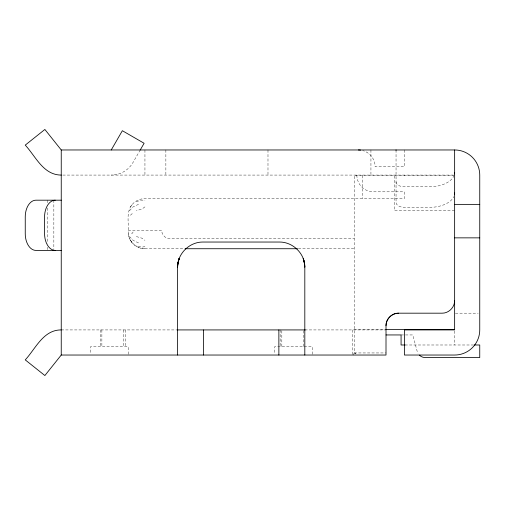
<?xml version="1.0" encoding="UTF-8"?>
<svg xmlns="http://www.w3.org/2000/svg" width="505" height="505" viewBox="0 0 505 505"><rect width="100%" height="100%" fill="white"/><g stroke="black" fill="none" stroke-linecap="round" stroke-linejoin="round"><path stroke-width="0.38" stroke-dasharray="2.52 1.89" d="M353.418 355.034L354.194 352.945L354.194 175.494L454.639 175.494M356.707 175.077L357.395 179.824L359.402 184.186L362.565 187.797A16.741 16.741 0 0 0 373.447 191.818L404.417 191.818L404.417 198.516L144.941 198.516C140.055 198.68 135.163 200.775 132.083 204.645C125.707 212.258 129.04 223.021 128.201 231.991C128.112 240.98 135.978 248.795 144.941 248.731L183.492 248.731M355.059 353.986L355.634 352.945L354.529 353.986M140.238 149.966L132.992 162.522A25.111 25.111 0 0 1 111.245 175.077M133.105 231.991L132.083 233.537L130.448 231.991M130.448 206.88L133.105 203.414M129.476 210.724L133.105 206.88L138.534 204.317M130.448 215.25L132.083 213.71L133.105 215.25M144.941 206.88L141.924 209.057L136.35 210.692M136.35 201.628L141.924 199.999L144.941 200.756M144.941 246.49L141.924 247.248L136.35 245.613M62.816 175.077L454.639 175.077M454.639 210.648L394.373 210.648L394.373 175.494M128.201 230.318L161.682 230.318A8.37 8.37 0 0 0 170.052 238.688L354.194 238.688M298.341 248.731L354.194 248.731M455.422 313.182L478.178 313.182M354.194 329.506L384.804 329.506M61.244 329.923L176.8 329.923M304.812 329.923L386.003 329.923M401.071 334.948L412.787 334.948L417.18 351.341A8.37 8.37 0 0 0 418.02 353.361M405.01 344.991L473.475 344.991M354.194 352.945L386.003 352.945M136.35 236.555L141.924 238.19L144.941 240.361M138.534 242.93L133.105 240.361L129.476 236.523M130.448 240.361L133.105 243.833M454.639 331.053L454.639 344.991M404.417 149.966L404.417 166.707L375.12 166.707A16.741 16.741 0 0 0 362.716 150.534M404.417 175.077L404.417 175.494M396.046 149.966L396.046 202.562A8.37 4.804 0 0 0 404.417 207.366L429.528 207.366A25.111 14.405 0 0 0 453.787 196.691M370.935 149.966L370.935 175.077M362.565 175.494L362.565 198.516M352.522 329.923L352.522 355.034M312.349 354.276L312.349 346.664L274.682 346.664L274.682 354.276M303.524 330.687L303.524 346.664M281.828 330.687L281.828 346.664M280.155 329.923L280.155 346.664M267.985 149.966L267.985 175.077M165.867 149.966L165.867 175.077M144.941 149.966L144.941 175.077M128.201 354.276L128.201 346.664L90.54 346.664L90.54 354.276M125.24 329.923L125.24 346.664M123.567 329.923L123.567 346.664M101.871 329.923L101.871 346.664M100.198 329.923L100.198 346.664M53.846 200.188L53.846 249.621M47.432 200.188L47.432 203.326M47.432 208.035L47.432 243.347M47.432 247.267L47.432 249.621M144.941 248.731A16.741 16.741 0 0 1 128.201 231.991M396.046 181.996A8.37 4.804 0 0 0 404.417 186.793L429.528 186.793A25.111 14.405 0 0 0 453.787 176.119"/><path stroke-width="0.76" d="M61.244 329.923L60.84 329.923C43.215 330.049 35.52 348.778 25.25 359.882L44.876 375.543L61.244 355.034L386.003 355.034L386.016 325.214M304.812 355.034L304.812 267.145C304.982 253.769 293.051 242.021 279.701 242.04L202.694 242.04C189.331 242.021 177.444 253.769 177.59 267.145L177.59 355.034M386.003 325.738C385.927 319.046 391.848 313.062 398.559 313.182L442.083 313.182C448.793 313.308 454.721 307.318 454.639 300.627M386.047 324.671C386.489 318.377 392.252 313.087 398.559 313.182M177.703 264.708L179.13 258.478L177.893 263.244L177.59 267.145L177.848 263.515L179.13 258.478M111.245 149.966L122.361 130.713L144.108 143.268L140.238 149.966M61.244 175.077L60.84 175.077C43.165 174.711 35.729 156.455 25.25 145.118L44.876 129.457L61.244 149.966L454.639 149.966A25.111 25.111 0 0 1 479.75 175.077L479.75 329.923A25.111 25.111 0 0 1 454.639 355.034L404.417 355.034L404.417 329.923L454.639 329.923L454.639 149.966M61.244 200.188L35.937 200.188A16.741 10.687 90 0 0 25.25 216.929L25.25 233.67A16.741 10.687 -90 0 0 35.937 250.411L61.244 250.411M454.639 204.373L479.75 204.373M454.639 237.855L479.75 237.855M185.064 248.731L297.559 248.731M385.586 329.506L454.639 329.506M177.457 329.923L305.323 329.923M386.003 334.948L401.071 334.948L401.071 344.991L405.01 344.991M474.258 344.991L479.75 344.991L479.75 357.546L425.267 357.546A8.37 8.37 0 0 1 419.346 355.097M303.271 258.478L304.553 263.515L304.812 267.145L304.338 262.278L303.271 258.478L304.692 264.708M396.046 149.966L396.046 150.313M278.867 329.923L278.867 355.034M203.534 329.923L203.534 355.034M61.244 149.966L61.244 355.034M55.266 250.411A16.741 10.687 -90 0 1 44.573 233.67L44.573 216.929A16.741 10.687 90 0 1 55.266 200.188M358.38 149.966A16.741 16.741 0 0 1 360.57 150.111M454.639 192.96A25.111 14.405 0 0 1 454.5 194.463M454.639 172.394A25.111 14.405 0 0 1 454.5 173.897"/></g></svg>
